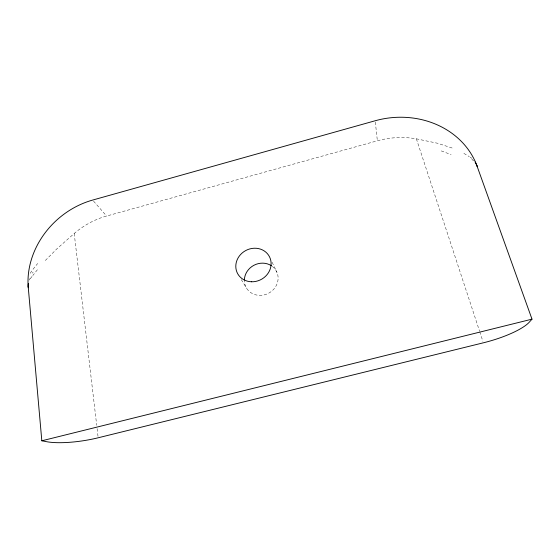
<?xml version="1.0" encoding="UTF-8"?>
<svg xmlns="http://www.w3.org/2000/svg" width="560" height="560" viewBox="0 0 560 560"><rect width="100%" height="100%" fill="white"/><g stroke="black" fill="none" stroke-linecap="round" stroke-linejoin="round"><path stroke-width="0.42" stroke-dasharray="2.8 2.1" d="M30.562 278.369L32.032 276.451M37.373 269.78L32.83 275.513M45.332 260.484L57.043 248.696L74.214 233.492A75.985 65.898 -42.5 0 1 106.61 216.034L377.37 140.798A79.646 70.749 -7.5 0 1 416.374 138.824L437.542 143.248L453.845 148.575M463.869 153.391L469.343 156.667M470.225 157.192L471.905 158.347M93.541 201.117L106.61 216.034M241.255 279.559L246.617 288.309M272.132 262.29L276.962 272.286M416.374 138.824L479.493 330.974M479.752 331.765L482.86 341.229M74.214 233.492L96.712 425.306M97.104 428.631L98.084 436.947M375.326 122.066L377.37 140.798M30.17 273.287A97.622 24.71 -36.1 0 1 37.688 263.48M33.103 272.118A52.57 14.476 -72 0 1 32.354 273.14M29.092 280.091A30.303 16.716 64.1 0 1 30.373 278.089M471.891 159.138A32.571 11.718 82 0 1 473.186 160.517M473.515 160.818A55.573 7.714 46.5 0 1 472.99 160.734M441.245 150.913A101.43 26.684 8.2 0 1 451.108 154.777M272.363 266.399A17.206 15.792 -28.6 0 1 268.611 293.237A17.206 15.792 -28.6 0 1 244.377 281.239"/><path stroke-width="0.84" d="M476.777 165.368L532 319.158L529.144 322.336A46.396 11.746 -16 0 1 483.378 342.804L98.182 437.78A43.757 10.514 -8.7 0 1 47.117 441.784L41.818 440.79L28.21 286.846M41.818 440.79L532 319.158M475.118 162.029L475.328 162.379M476.805 165.424L476.826 165.487A14.994 5.131 80.6 0 0 475.321 162.463M477.106 166.222L477.127 166.285A83.454 73.43 -8.3 0 0 375.186 120.757L92.631 200.074A79.471 68.145 -42 0 0 28.266 287.777M28.126 286.797A14.112 7.427 68.1 0 1 28.378 283.563M244.363 280.091A17.206 15.792 -28.6 0 1 253.883 265.3A17.206 15.792 -28.6 0 1 271.432 265.741M251.65 281.778A18.018 16.387 -28.6 0 0 269.577 256.949A18.018 16.387 -28.6 0 0 239.148 256.284A18.018 16.387 -28.6 0 0 251.65 281.778"/></g></svg>
